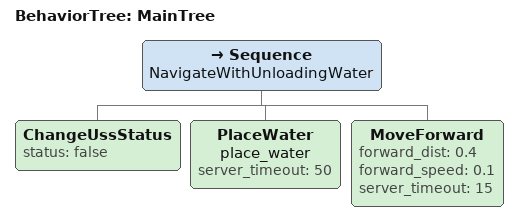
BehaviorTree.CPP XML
<root main_tree_to_execute="MainTree">
  <BehaviorTree ID="MainTree">
    <Sequence name="NavigateWithUnloadingWater">
      <ChangeUssStatus status="false"/>
      <PlaceWater name="place_water" server_timeout="50"/>
      <MoveForward forward_dist="0.4" forward_speed="0.1" server_timeout="15"/>
    </Sequence>
  </BehaviorTree>
</root>
